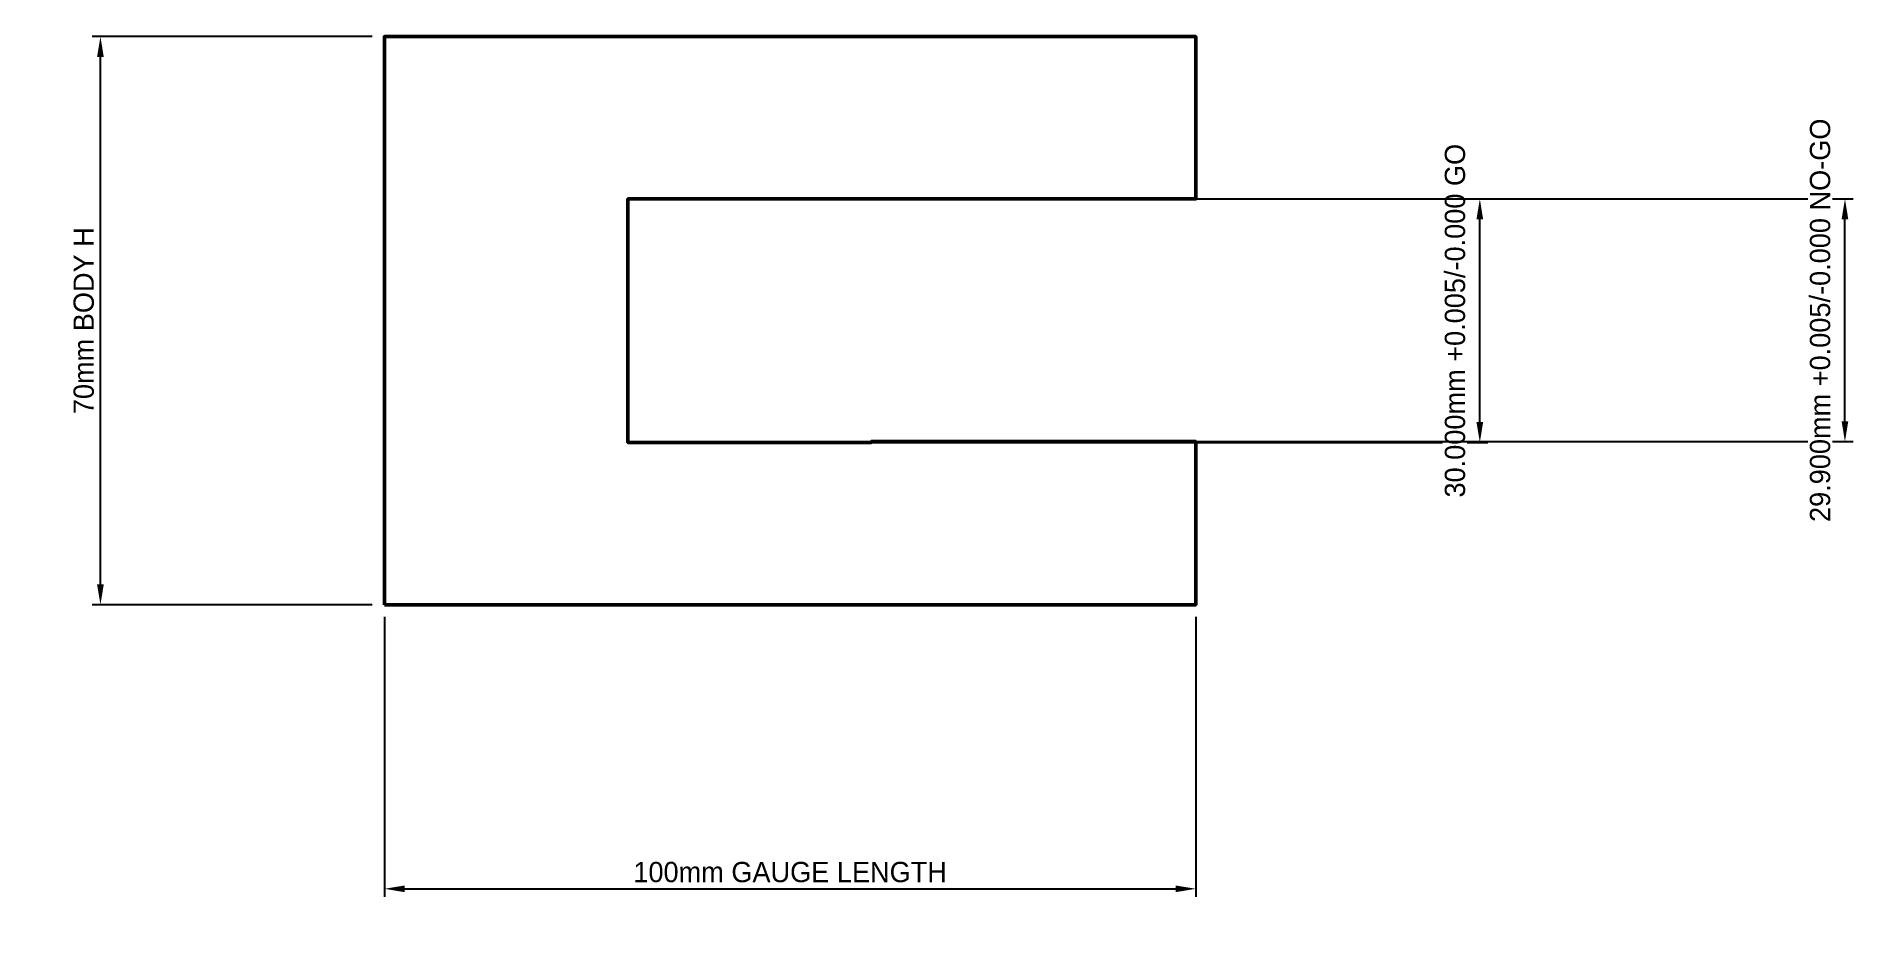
# Model space of a CAD drawing. Header units: metres. Extents: x -43 to 183, y -39 to 70.
import ezdxf

# ---------------------------------------------------------------- set-up
doc = ezdxf.new("R2010")
doc.units = ezdxf.units.M
doc.layers.add('DIMENSIONS', color=7, linetype='Continuous', lineweight=25)
doc.layers.add('GEOMETRY', color=7, linetype='Continuous', lineweight=50)
doc.dimstyles.new('ENGINEERING_STYLE', dxfattribs={"dimtxt": 2.5, "dimasz": 2.5, "dimexe": 1, "dimexo": 1.5, "dimgap": 0.8, "dimtad": 1, "dimcen": 2.5, "dimazin": 3, "dimtfac": 1, "dimtmove": 0, "dimatfit": 3, "dimtfill": 1})

msp = doc.modelspace()

# ---------------------------------------------------------------- linework, layer by layer
at = {"layer": 'GEOMETRY'}
msp.add_lwpolyline([(0, 0), (100, 0), (100, 20.1), (60, 20.1), (60, 20), (30, 20), (30, 50), (100, 50), (100, 70), (0, 70)], close=True, dxfattribs=at)

# ---------------------------------------------------------------- next in the draw order: dimensions: what is measured, and where the dimension line sits
at = {"layer": 'DIMENSIONS'}
msp.add_linear_dim(base=(135, 20), p1=(30, 20), p2=(30, 50), angle=90, text='30.000mm +0.005/-0.000 GO', dimstyle='ENGINEERING_STYLE', dxfattribs=at).render()
msp.add_linear_dim(base=(0, -35), p1=(0, 0), p2=(100, 0), text='100mm GAUGE LENGTH', dimstyle='ENGINEERING_STYLE', dxfattribs=at).render()

# ---------------------------------------------------------------- next in the draw order: dimensions: what is measured, and where the dimension line sits
for base, p1, p2, text in [((-35, 0), (0, 0), (0, 70), '70mm BODY H'), ((180, 20.1), (60, 20.1), (60, 50), '29.900mm +0.005/-0.000 NO-GO')]:
    msp.add_linear_dim(base=base, p1=p1, p2=p2, angle=90, text=text, dimstyle='ENGINEERING_STYLE', dxfattribs=at).render()

doc.saveas('drawing.dxf')
